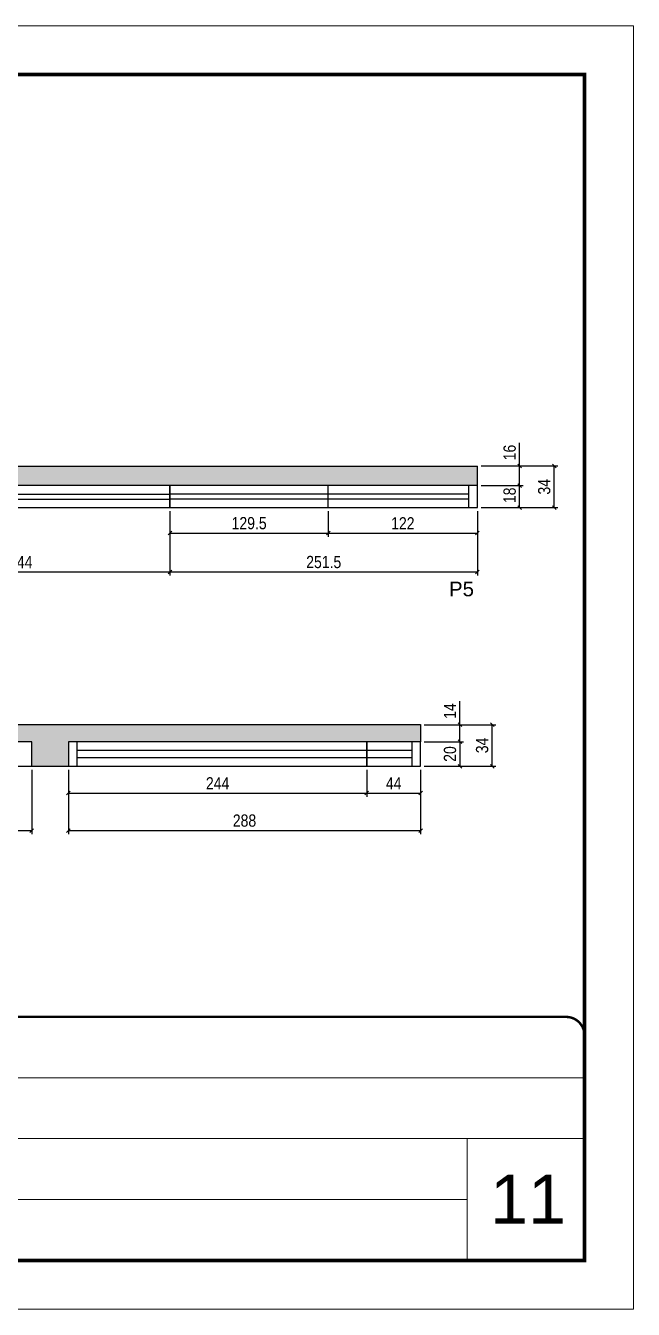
# Model space of a CAD drawing. Extents: x 3330 to 22105, y 1197 to 30204.
# Drawn here: x 7501 to 7998, y 26466 to 27516 of the extents above; entities that cross this region are included whole.
import ezdxf

# ---------------------------------------------------------------- set-up
doc = ezdxf.new("R2010")
doc.units = 0
doc.linetypes.add('CONTINUO', pattern=[0])
doc.linetypes.add('DASHED', pattern=[0.75, 0.5, -0.25])
for name, color, linetype in [('5', 5, 'Continuous'), ('COTA', 241, 'Continuous'), ('Painéis', 200, 'Continuous'), ('SARR_2.2x7', 40, 'Continuous')]:
    doc.layers.add(name, color=color, linetype=linetype)
for name, color, linetype, lineweight in [('CARIMBO', 255, 'Continuous', 9), ('Folhas', 255, 'Continuous', 9), ('SARRAFO DE PRESSAO', 251, 'DASHED', 9)]:
    doc.layers.add(name, color=color, linetype=linetype, lineweight=lineweight)
doc.styles.add('ARIAL', font='arial.ttf')
doc.styles.add('COTA TECNICA', font='techl___.ttf', dxfattribs={"height": 10})
doc.styles.get("Standard").update_dxf_attribs({"font": 'arial.ttf'})
doc.dimstyles.new('PAINEL', dxfattribs={"dimtxt": 10, "dimasz": 3, "dimexe": 3, "dimexo": 3, "dimgap": 3, "dimtad": 1, "dimdec": 1, "dimzin": 12, "dimdsep": 46, "dimtxsty": 'COTA TECNICA', "dimblk1": 'OBLIQUE', "dimblk2": 'OBLIQUE', "dimsah": 1, "dimcen": 0.9, "dimclrd": 4, "dimclre": 4, "dimclrt": 240, "dimadec": 1, "dimazin": 3, "dimtfac": 1, "dimtdec": 1, "dimtmove": 0, "dimatfit": 3, "dimfxl": 1, "dimtolj": 1, "dimtzin": 12, "dimarcsym": 0})

# ---------------------------------------------------------------- blocks, each defined once
blk = doc.blocks.new('9999999999')
at = {"color": 30, "linetype": 'CONTINUO'}
for p, q in [((98564.6, 34379.6), (99584, 34379.6)), ((98564.6, 34329.8), (99488, 34329.8)), ((99584, 34329.8), (99488, 34329.8)), ((99488, 34329.8), (99488, 34230.2)), ((98564.6, 34280), (99488, 34280))]:
    blk.add_line(p, q, dxfattribs=at)
at = {"color": 30, "linetype": 'CONTINUO', "const_width": 2}
blk.add_lwpolyline([(99584, 34230.2), (99584, 34414.4, 0.414214), (99569, 34429.4), (98229, 34429.4, 0.414214), (98214, 34414.4), (98214, 34245.2, 0.414214), (98229, 34230.2), (99584, 34230.2)], format="xyb", dxfattribs=at)
at = {"layer": 'Folhas'}
blk.add_lwpolyline([(98139, 34190.2), (99624, 34190.2), (99624, 35240.2), (98139, 35240.2)], close=True, dxfattribs=at)
at = {"layer": 'Folhas', "color": 30, "const_width": 3}
blk.add_lwpolyline([(98214, 34230.2), (99584, 34230.2), (99584, 35200.2), (98214, 35200.2)], close=True, dxfattribs=at)
blk = doc.blocks.new('_Oblique')
at = {"color": 0, "linetype": 'ByBlock', "lineweight": -2}
blk.add_line((-0.5, -0.5), (0.5, 0.5), dxfattribs=at)
blk = doc.blocks.new('*D1859')
at = {"layer": 'COTA', "color": 4, "linetype": 'ByBlock', "lineweight": -2, "transparency": 16777216}
for p, q in [((7375.2, 27118.8), (7375.2, 27066.1)), ((7619.2, 27118.8), (7619.2, 27066.1)), ((7375.2, 27069.1), (7619.2, 27069.1))]:
    blk.add_line(p, q, dxfattribs=at)
at = {"layer": 'Defpoints', "color": 0, "linetype": 'ByBlock', "transparency": 16777216}
for p in [(7375.2, 27121.8), (7619.2, 27121.8), (7619.2, 27069.1)]:
    blk.add_point(p, dxfattribs=at)
at = {"layer": 'COTA', "color": 4, "linetype": 'ByBlock', "lineweight": -2, "transparency": 16777216, "xscale": 3, "yscale": 3, "zscale": 3, "rotation": 180}
blk.add_blockref('_Oblique', (7375.2, 27069.1), dxfattribs=at)
at = {"layer": 'COTA', "color": 4, "linetype": 'ByBlock', "lineweight": -2, "transparency": 16777216, "xscale": 3, "yscale": 3, "zscale": 3}
blk.add_blockref('_Oblique', (7619.2, 27069.1), dxfattribs=at)
at = {"layer": 'COTA', "color": 240, "linetype": 'ByBlock', "transparency": 16777216, "insert": (7497.2, 27077.2), "char_height": 10, "attachment_point": 5, "style": 'COTA TECNICA'}
blk.add_mtext('\\A1;244', dxfattribs=at)
blk = doc.blocks.new('*D1860')
at = {"layer": 'COTA', "color": 4, "linetype": 'ByBlock', "lineweight": -2, "transparency": 16777216}
for p, q in [((7619.2, 27118.8), (7619.2, 27066.1)), ((7870.7, 27118.8), (7870.7, 27066.1)), ((7619.2, 27069.1), (7870.7, 27069.1))]:
    blk.add_line(p, q, dxfattribs=at)
at = {"layer": 'Defpoints', "color": 0, "linetype": 'ByBlock', "transparency": 16777216}
for p in [(7619.2, 27121.8), (7870.7, 27121.8), (7870.7, 27069.1)]:
    blk.add_point(p, dxfattribs=at)
at = {"layer": 'COTA', "color": 4, "linetype": 'ByBlock', "lineweight": -2, "transparency": 16777216, "xscale": 3, "yscale": 3, "zscale": 3, "rotation": 180}
blk.add_blockref('_Oblique', (7619.2, 27069.1), dxfattribs=at)
at = {"layer": 'COTA', "color": 4, "linetype": 'ByBlock', "lineweight": -2, "transparency": 16777216, "xscale": 3, "yscale": 3, "zscale": 3}
blk.add_blockref('_Oblique', (7870.7, 27069.1), dxfattribs=at)
at = {"layer": 'COTA', "color": 240, "linetype": 'ByBlock', "transparency": 16777216, "insert": (7745, 27077.2), "char_height": 10, "attachment_point": 5, "style": 'COTA TECNICA'}
blk.add_mtext('\\A1;251.5', dxfattribs=at)
blk = doc.blocks.new('*D1861')
at = {"layer": 'COTA', "color": 4, "linetype": 'ByBlock', "lineweight": -2, "transparency": 16777216}
for p, q in [((7619.2, 27118.8), (7619.2, 27097.9)), ((7748.7, 27118.8), (7748.7, 27097.9)), ((7619.2, 27100.9), (7748.7, 27100.9))]:
    blk.add_line(p, q, dxfattribs=at)
at = {"layer": 'Defpoints', "color": 0, "linetype": 'ByBlock', "transparency": 16777216}
for p in [(7619.2, 27121.8), (7748.7, 27121.8), (7748.7, 27100.9)]:
    blk.add_point(p, dxfattribs=at)
at = {"layer": 'COTA', "color": 4, "linetype": 'ByBlock', "lineweight": -2, "transparency": 16777216, "xscale": 3, "yscale": 3, "zscale": 3, "rotation": 180}
blk.add_blockref('_Oblique', (7619.2, 27100.9), dxfattribs=at)
at = {"layer": 'COTA', "color": 4, "linetype": 'ByBlock', "lineweight": -2, "transparency": 16777216, "xscale": 3, "yscale": 3, "zscale": 3}
blk.add_blockref('_Oblique', (7748.7, 27100.9), dxfattribs=at)
at = {"layer": 'COTA', "color": 240, "linetype": 'ByBlock', "transparency": 16777216, "insert": (7684, 27109), "char_height": 10, "attachment_point": 5, "style": 'COTA TECNICA'}
blk.add_mtext('\\A1;129.5', dxfattribs=at)
blk = doc.blocks.new('*D1862')
at = {"layer": 'COTA', "color": 4, "linetype": 'ByBlock', "lineweight": -2, "transparency": 16777216}
for p, q in [((7748.7, 27118.8), (7748.7, 27097.9)), ((7870.7, 27118.8), (7870.7, 27097.9)), ((7748.7, 27100.9), (7870.7, 27100.9))]:
    blk.add_line(p, q, dxfattribs=at)
at = {"layer": 'Defpoints', "color": 0, "linetype": 'ByBlock', "transparency": 16777216}
for p in [(7748.7, 27121.8), (7870.7, 27121.8), (7870.7, 27100.9)]:
    blk.add_point(p, dxfattribs=at)
at = {"layer": 'COTA', "color": 4, "linetype": 'ByBlock', "lineweight": -2, "transparency": 16777216, "xscale": 3, "yscale": 3, "zscale": 3, "rotation": 180}
blk.add_blockref('_Oblique', (7748.7, 27100.9), dxfattribs=at)
at = {"layer": 'COTA', "color": 4, "linetype": 'ByBlock', "lineweight": -2, "transparency": 16777216, "xscale": 3, "yscale": 3, "zscale": 3}
blk.add_blockref('_Oblique', (7870.7, 27100.9), dxfattribs=at)
at = {"layer": 'COTA', "color": 240, "linetype": 'ByBlock', "transparency": 16777216, "insert": (7809.7, 27108.9), "char_height": 10, "attachment_point": 5, "style": 'COTA TECNICA'}
blk.add_mtext('\\A1;122', dxfattribs=at)
blk = doc.blocks.new('*D1863')
at = {"layer": 'COTA', "color": 4, "linetype": 'ByBlock', "lineweight": -2, "transparency": 16777216}
for p, q in [((7873.7, 27139.8), (7908.2, 27139.8)), ((7905.2, 27121.8), (7905.2, 27139.8)), ((7873.7, 27121.8), (7908.2, 27121.8))]:
    blk.add_line(p, q, dxfattribs=at)
at = {"layer": 'Defpoints', "color": 0, "linetype": 'ByBlock', "transparency": 16777216}
for p in [(7870.7, 27139.8), (7905.2, 27139.8), (7870.7, 27121.8)]:
    blk.add_point(p, dxfattribs=at)
at = {"layer": 'COTA', "color": 4, "linetype": 'ByBlock', "lineweight": -2, "transparency": 16777216, "xscale": 3, "yscale": 3, "zscale": 3}
for p, rotation in [((7905.2, 27139.8), 90), ((7905.2, 27121.8), 270)]:
    blk.add_blockref('_Oblique', p, dxfattribs=dict(at, rotation=rotation))
at = {"layer": 'COTA', "color": 240, "linetype": 'ByBlock', "transparency": 16777216, "insert": (7897.1, 27131.8), "char_height": 10, "attachment_point": 5, "rotation": 90, "style": 'COTA TECNICA'}
blk.add_mtext('\\A1;18', dxfattribs=at)
blk = doc.blocks.new('*D1864')
at = {"layer": 'COTA', "color": 4, "linetype": 'ByBlock', "lineweight": -2, "transparency": 16777216}
for p, q in [((7905.2, 27155.8), (7905.2, 27174.8)), ((7873.7, 27155.8), (7908.2, 27155.8)), ((7905.2, 27139.8), (7905.2, 27155.8)), ((7873.7, 27139.8), (7908.2, 27139.8))]:
    blk.add_line(p, q, dxfattribs=at)
at = {"layer": 'Defpoints', "color": 0, "linetype": 'ByBlock', "transparency": 16777216}
for p in [(7870.7, 27155.8), (7905.2, 27155.8), (7870.7, 27139.8)]:
    blk.add_point(p, dxfattribs=at)
at = {"layer": 'COTA', "color": 4, "linetype": 'ByBlock', "lineweight": -2, "transparency": 16777216, "xscale": 3, "yscale": 3, "zscale": 3}
for p, rotation in [((7905.2, 27155.8), 90), ((7905.2, 27139.8), 270)]:
    blk.add_blockref('_Oblique', p, dxfattribs=dict(at, rotation=rotation))
at = {"layer": 'COTA', "color": 240, "linetype": 'ByBlock', "transparency": 16777216, "insert": (7897.1, 27166.8), "char_height": 10, "attachment_point": 5, "rotation": 90, "style": 'COTA TECNICA'}
blk.add_mtext('\\A1;16', dxfattribs=at)
blk = doc.blocks.new('*D1865')
at = {"layer": 'COTA', "color": 4, "linetype": 'ByBlock', "lineweight": -2, "transparency": 16777216}
for p, q in [((7873.7, 27155.8), (7936.6, 27155.8)), ((7933.6, 27121.8), (7933.6, 27155.8)), ((7873.7, 27121.8), (7936.6, 27121.8))]:
    blk.add_line(p, q, dxfattribs=at)
at = {"layer": 'Defpoints', "color": 0, "linetype": 'ByBlock', "transparency": 16777216}
for p in [(7870.7, 27155.8), (7933.6, 27155.8), (7870.7, 27121.8)]:
    blk.add_point(p, dxfattribs=at)
at = {"layer": 'COTA', "color": 4, "linetype": 'ByBlock', "lineweight": -2, "transparency": 16777216, "xscale": 3, "yscale": 3, "zscale": 3}
for p, rotation in [((7933.6, 27155.8), 90), ((7933.6, 27121.8), 270)]:
    blk.add_blockref('_Oblique', p, dxfattribs=dict(at, rotation=rotation))
at = {"layer": 'COTA', "color": 240, "linetype": 'ByBlock', "transparency": 16777216, "insert": (7925.4, 27138.8), "char_height": 10, "attachment_point": 5, "rotation": 90, "style": 'COTA TECNICA'}
blk.add_mtext('\\A1;34', dxfattribs=at)
blk = doc.blocks.new('*D1882')
at = {"layer": 'COTA', "color": 4, "linetype": 'ByBlock', "lineweight": -2, "transparency": 16777216}
for p, q in [((7406.7, 26907.2), (7406.7, 26854.6)), ((7506.2, 26907.2), (7506.2, 26854.6)), ((7406.7, 26857.6), (7506.2, 26857.6))]:
    blk.add_line(p, q, dxfattribs=at)
at = {"layer": 'Defpoints', "color": 0, "linetype": 'ByBlock', "transparency": 16777216}
for p in [(7406.7, 26910.2), (7506.2, 26910.2), (7506.2, 26857.6)]:
    blk.add_point(p, dxfattribs=at)
at = {"layer": 'COTA', "color": 4, "linetype": 'ByBlock', "lineweight": -2, "transparency": 16777216, "xscale": 3, "yscale": 3, "zscale": 3, "rotation": 180}
blk.add_blockref('_Oblique', (7406.7, 26857.6), dxfattribs=at)
at = {"layer": 'COTA', "color": 4, "linetype": 'ByBlock', "lineweight": -2, "transparency": 16777216, "xscale": 3, "yscale": 3, "zscale": 3}
blk.add_blockref('_Oblique', (7506.2, 26857.6), dxfattribs=at)
at = {"layer": 'COTA', "color": 240, "linetype": 'ByBlock', "transparency": 16777216, "insert": (7456.5, 26865.8), "char_height": 10, "attachment_point": 5, "style": 'COTA TECNICA'}
blk.add_mtext('\\A1;99.5', dxfattribs=at)
blk = doc.blocks.new('*D1883')
at = {"layer": 'COTA', "color": 4, "linetype": 'ByBlock', "lineweight": -2, "transparency": 16777216}
for p, q in [((7536.2, 26907.2), (7536.2, 26885.2)), ((7780.2, 26907.2), (7780.2, 26885.2)), ((7536.2, 26888.2), (7780.2, 26888.2))]:
    blk.add_line(p, q, dxfattribs=at)
at = {"layer": 'Defpoints', "color": 0, "linetype": 'ByBlock', "transparency": 16777216}
for p in [(7536.2, 26910.2), (7780.2, 26910.2), (7780.2, 26888.2)]:
    blk.add_point(p, dxfattribs=at)
at = {"layer": 'COTA', "color": 4, "linetype": 'ByBlock', "lineweight": -2, "transparency": 16777216, "xscale": 3, "yscale": 3, "zscale": 3, "rotation": 180}
blk.add_blockref('_Oblique', (7536.2, 26888.2), dxfattribs=at)
at = {"layer": 'COTA', "color": 4, "linetype": 'ByBlock', "lineweight": -2, "transparency": 16777216, "xscale": 3, "yscale": 3, "zscale": 3}
blk.add_blockref('_Oblique', (7780.2, 26888.2), dxfattribs=at)
at = {"layer": 'COTA', "color": 240, "linetype": 'ByBlock', "transparency": 16777216, "insert": (7658.2, 26896.2), "char_height": 10, "attachment_point": 5, "style": 'COTA TECNICA'}
blk.add_mtext('\\A1;244', dxfattribs=at)
blk = doc.blocks.new('*D1884')
at = {"layer": 'COTA', "color": 4, "linetype": 'ByBlock', "lineweight": -2, "transparency": 16777216}
for p, q in [((7780.2, 26907.2), (7780.2, 26885.2)), ((7824.2, 26907.2), (7824.2, 26885.2)), ((7780.2, 26888.2), (7824.2, 26888.2))]:
    blk.add_line(p, q, dxfattribs=at)
at = {"layer": 'Defpoints', "color": 0, "linetype": 'ByBlock', "transparency": 16777216}
for p in [(7780.2, 26910.2), (7824.2, 26910.2), (7824.2, 26888.2)]:
    blk.add_point(p, dxfattribs=at)
at = {"layer": 'COTA', "color": 4, "linetype": 'ByBlock', "lineweight": -2, "transparency": 16777216, "xscale": 3, "yscale": 3, "zscale": 3, "rotation": 180}
blk.add_blockref('_Oblique', (7780.2, 26888.2), dxfattribs=at)
at = {"layer": 'COTA', "color": 4, "linetype": 'ByBlock', "lineweight": -2, "transparency": 16777216, "xscale": 3, "yscale": 3, "zscale": 3}
blk.add_blockref('_Oblique', (7824.2, 26888.2), dxfattribs=at)
at = {"layer": 'COTA', "color": 240, "linetype": 'ByBlock', "transparency": 16777216, "insert": (7802.2, 26896.2), "char_height": 10, "attachment_point": 5, "style": 'COTA TECNICA'}
blk.add_mtext('\\A1;44', dxfattribs=at)
blk = doc.blocks.new('*D1885')
at = {"layer": 'COTA', "color": 4, "linetype": 'ByBlock', "lineweight": -2, "transparency": 16777216}
for p, q in [((7536.2, 26907.2), (7536.2, 26854.6)), ((7824.2, 26907.2), (7824.2, 26854.6)), ((7536.2, 26857.6), (7824.2, 26857.6))]:
    blk.add_line(p, q, dxfattribs=at)
at = {"layer": 'Defpoints', "color": 0, "linetype": 'ByBlock', "transparency": 16777216}
for p in [(7536.2, 26910.2), (7824.2, 26910.2), (7824.2, 26857.6)]:
    blk.add_point(p, dxfattribs=at)
at = {"layer": 'COTA', "color": 4, "linetype": 'ByBlock', "lineweight": -2, "transparency": 16777216, "xscale": 3, "yscale": 3, "zscale": 3, "rotation": 180}
blk.add_blockref('_Oblique', (7536.2, 26857.6), dxfattribs=at)
at = {"layer": 'COTA', "color": 4, "linetype": 'ByBlock', "lineweight": -2, "transparency": 16777216, "xscale": 3, "yscale": 3, "zscale": 3}
blk.add_blockref('_Oblique', (7824.2, 26857.6), dxfattribs=at)
at = {"layer": 'COTA', "color": 240, "linetype": 'ByBlock', "transparency": 16777216, "insert": (7680.2, 26865.7), "char_height": 10, "attachment_point": 5, "style": 'COTA TECNICA'}
blk.add_mtext('\\A1;288', dxfattribs=at)
blk = doc.blocks.new('*D1886')
at = {"layer": 'COTA', "color": 4, "linetype": 'ByBlock', "lineweight": -2, "transparency": 16777216}
for p, q in [((7827.2, 26930.2), (7859.4, 26930.2)), ((7856.4, 26930.2), (7856.4, 26910.2)), ((7827.2, 26910.2), (7859.4, 26910.2))]:
    blk.add_line(p, q, dxfattribs=at)
at = {"layer": 'Defpoints', "color": 0, "linetype": 'ByBlock', "transparency": 16777216}
for p in [(7824.2, 26930.2), (7824.2, 26910.2), (7856.4, 26910.2)]:
    blk.add_point(p, dxfattribs=at)
at = {"layer": 'COTA', "color": 4, "linetype": 'ByBlock', "lineweight": -2, "transparency": 16777216, "xscale": 3, "yscale": 3, "zscale": 3}
for p, rotation in [((7856.4, 26930.2), 90), ((7856.4, 26910.2), 270)]:
    blk.add_blockref('_Oblique', p, dxfattribs=dict(at, rotation=rotation))
at = {"layer": 'COTA', "color": 240, "linetype": 'ByBlock', "transparency": 16777216, "insert": (7848.3, 26920.2), "char_height": 10, "attachment_point": 5, "rotation": 90, "style": 'COTA TECNICA'}
blk.add_mtext('\\A1;20', dxfattribs=at)
blk = doc.blocks.new('*D1887')
at = {"layer": 'COTA', "color": 4, "linetype": 'ByBlock', "lineweight": -2, "transparency": 16777216}
for p, q in [((7856.4, 26944.2), (7856.4, 26963.4)), ((7827.2, 26944.2), (7859.4, 26944.2)), ((7856.4, 26930.2), (7856.4, 26944.2)), ((7827.2, 26930.2), (7859.4, 26930.2))]:
    blk.add_line(p, q, dxfattribs=at)
at = {"layer": 'Defpoints', "color": 0, "linetype": 'ByBlock', "transparency": 16777216}
for p in [(7824.2, 26944.2), (7856.4, 26944.2), (7824.2, 26930.2)]:
    blk.add_point(p, dxfattribs=at)
at = {"layer": 'COTA', "color": 4, "linetype": 'ByBlock', "lineweight": -2, "transparency": 16777216, "xscale": 3, "yscale": 3, "zscale": 3}
for p, rotation in [((7856.4, 26944.2), 90), ((7856.4, 26930.2), 270)]:
    blk.add_blockref('_Oblique', p, dxfattribs=dict(at, rotation=rotation))
at = {"layer": 'COTA', "color": 240, "linetype": 'ByBlock', "transparency": 16777216, "insert": (7848.3, 26955.3), "char_height": 10, "attachment_point": 5, "rotation": 90, "style": 'COTA TECNICA'}
blk.add_mtext('\\A1;14', dxfattribs=at)
blk = doc.blocks.new('*D1888')
at = {"layer": 'COTA', "color": 4, "linetype": 'ByBlock', "lineweight": -2, "transparency": 16777216}
for p, q in [((7827.2, 26944.2), (7885.8, 26944.2)), ((7882.8, 26910.2), (7882.8, 26944.2)), ((7827.2, 26910.2), (7885.8, 26910.2))]:
    blk.add_line(p, q, dxfattribs=at)
at = {"layer": 'Defpoints', "color": 0, "linetype": 'ByBlock', "transparency": 16777216}
for p in [(7824.2, 26944.2), (7882.8, 26944.2), (7824.2, 26910.2)]:
    blk.add_point(p, dxfattribs=at)
at = {"layer": 'COTA', "color": 4, "linetype": 'ByBlock', "lineweight": -2, "transparency": 16777216, "xscale": 3, "yscale": 3, "zscale": 3}
for p, rotation in [((7882.8, 26944.2), 90), ((7882.8, 26910.2), 270)]:
    blk.add_blockref('_Oblique', p, dxfattribs=dict(at, rotation=rotation))
at = {"layer": 'COTA', "color": 240, "linetype": 'ByBlock', "transparency": 16777216, "insert": (7874.6, 26927.2), "char_height": 10, "attachment_point": 5, "rotation": 90, "style": 'COTA TECNICA'}
blk.add_mtext('\\A1;34', dxfattribs=at)

msp = doc.modelspace()

# ---------------------------------------------------------------- hatches: boundary and pattern name
at = {"layer": 'COTA', "linetype": 'ByBlock'}
h = msp.add_hatch(dxfattribs=at)
h.set_pattern_fill('AR-CONC', color=256, scale=0.03)
h.set_pattern_definition([(50, (-125691.2733, -5429.082), (5.46554007, -0.47817257), [0.5715, -6.2865]), (355, (-125691.273, -5429.082), (-1.05730264, 5.73170536), [0.4572, -5.02921753]), (100.4514447, (-125690.818, -5429.122), (4.40823741, 5.25353256), [0.48570026, -5.34270734]), (46.1842, (-125691.273, -5427.558), (8.13237123, -1.26126984), [0.85725, -9.42975]), (96.6355576, (-125690.5956, -5427.663), (7.122124, 7.42278374), [0.7285507, -8.01406824]), (351.184151, (-125691.273, -5427.558), (7.122124, 7.42278374), [0.685799, -7.54379196]), (21, (-125690.5113, -5427.939), (4.54843174, -3.06795595), [0.5715, -6.2865]), (326, (-125690.511, -5427.939), (1.85406085, 5.52563898), [0.4572, -5.0292]), (71.451445, (-125690.132, -5428.195), (6.40249258, 2.45768307), [0.48570026, -5.34269813]), (37.5, (-125691.2733, -5429.0821), (0.092658098, 2.536651166), [0, -4.96824, 0, -5.1054, 0, -5.04825]), (7.5, (-125691.2733, -5429.0821), (2.004589875, 3.005417245), [0, -2.91084, 0, -4.85394, 0, -1.92405]), (327.5, (-125692.9725, -5429.0821), (4.067717855, -0.17186232), [0, -1.905, 0, -5.9436, 0, -7.8867]), (317.5, (-125693.7345, -5429.082), (4.44387544, 0.76279473), [0, -2.4765, 0, -3.94716, 0, -5.6007])])
h.paths.add_polyline_path([(7345.21, 27121.76), (7375.21, 27121.76), (7375.21, 27139.76), (7619.21, 27139.76), (7870.71, 27139.76), (7870.71, 27155.76), (6637.71, 27155.76), (6637.71, 27139.76), (6881.71, 27139.76), (6970.21, 27139.76), (6970.21, 27121.76), (7000.21, 27121.76), (7000.21, 27139.76), (7244.21, 27139.76), (7345.21, 27139.76)])
h = msp.add_hatch(dxfattribs=at)
h.set_pattern_fill('AR-CONC', color=256, scale=0.03)
h.set_pattern_definition([(50, (-125690.2733, -5427.082), (5.46554007, -0.47817257), [0.5715, -6.2865]), (355, (-125690.273, -5427.082), (-1.05730264, 5.73170536), [0.4572, -5.02921753]), (100.4514447, (-125689.818, -5427.122), (4.40823741, 5.25353256), [0.48570026, -5.34270734]), (46.1842, (-125690.273, -5425.558), (8.13237123, -1.26126984), [0.85725, -9.42975]), (96.6355576, (-125689.5956, -5425.663), (7.122124, 7.42278374), [0.7285507, -8.01406824]), (351.184151, (-125690.273, -5425.558), (7.122124, 7.42278374), [0.685799, -7.54379196]), (21, (-125689.5113, -5425.939), (4.54843174, -3.06795595), [0.5715, -6.2865]), (326, (-125689.511, -5425.939), (1.85406085, 5.52563898), [0.4572, -5.0292]), (71.451445, (-125689.132, -5426.195), (6.40249258, 2.45768307), [0.48570026, -5.34269813]), (37.5, (-125690.2733, -5427.0821), (0.092658098, 2.536651166), [0, -4.96824, 0, -5.1054, 0, -5.04825]), (7.5, (-125690.2733, -5427.0821), (2.004589875, 3.005417245), [0, -2.91084, 0, -4.85394, 0, -1.92405]), (327.5, (-125691.9725, -5427.0821), (4.067717855, -0.17186232), [0, -1.905, 0, -5.9436, 0, -7.8867]), (317.5, (-125692.7345, -5427.082), (4.44387544, 0.76279473), [0, -2.4765, 0, -3.94716, 0, -5.6007])])
h.paths.add_polyline_path([(6637.71, 26944.25), (6637.71, 26932.25), (6881.71, 26932.25), (7132.71, 26932.25), (7132.71, 26910.25), (7162.71, 26910.25), (7162.71, 26930.25), (7406.71, 26930.25), (7506.21, 26930.25), (7506.21, 26910.25), (7536.21, 26910.25), (7536.21, 26930.25), (7780.21, 26930.25), (7824.21, 26930.25), (7824.21, 26944.25)])

# ---------------------------------------------------------------- linework, layer by layer
for p, q in [((6637.71, 27155.76), (7870.71, 27155.76)), ((7870.71, 27139.76), (7870.71, 27155.76)), ((6637.71, 26944.25), (7824.21, 26944.25)), ((7824.21, 26944.25), (7824.21, 26930.25)), ((7506.21, 26910.25), (7536.21, 26910.25))]:
    msp.add_line(p, q, dxfattribs=at)
at = {"layer": 'Painéis', "linetype": 'Continuous'}
msp.add_line((7748.71, 27121.76), (7748.71, 27139.76), dxfattribs=at)
for points in [[(7375.21, 27121.76), (7619.21, 27121.76), (7619.21, 27139.76), (7375.21, 27139.76)], [(7619.21, 27121.76), (7870.71, 27121.76), (7870.71, 27139.76), (7619.21, 27139.76)], [(7406.71, 26910.25), (7506.21, 26910.25), (7506.21, 26930.25), (7406.71, 26930.25)], [(7536.21, 26910.25), (7780.21, 26910.25), (7780.21, 26930.25), (7536.21, 26930.25)], [(7780.21, 26910.25), (7824.21, 26910.25), (7824.21, 26930.25), (7780.21, 26930.25)]]:
    msp.add_lwpolyline(points, close=True, dxfattribs=at)
at = {"layer": 'SARR_2.2x7', "linetype": 'Continuous'}
for p, q in [((7382.21, 27132.76), (7619.21, 27132.76)), ((7863.71, 27132.76), (7619.21, 27132.76)), ((7863.71, 27121.76), (7863.71, 27139.76)), ((7382.21, 27128.76), (7619.21, 27128.76)), ((7863.71, 27128.76), (7619.21, 27128.76)), ((7543.21, 26910.25), (7543.21, 26930.25)), ((7543.21, 26923.25), (7817.21, 26923.25)), ((7817.21, 26910.25), (7817.21, 26930.25)), ((7543.21, 26917.25), (7817.21, 26917.25))]:
    msp.add_line(p, q, dxfattribs=at)

# ---------------------------------------------------------------- block references
at = {"layer": 'SARRAFO DE PRESSAO', "color": 6, "linetype": 'ByBlock'}
msp.add_blockref('9999999999', (-91625.75, -7724.23), dxfattribs=at)

# ---------------------------------------------------------------- texts
at = {"layer": '5', "linetype": 'Continuous'}
msp.add_text('P5', height=12, rotation=0.00004, dxfattribs=at).set_placement((7847.41, 27049.23))
at = {"layer": 'CARIMBO', "style": 'ARIAL'}
msp.add_text('11', height=40, dxfattribs=at).set_placement((7881.09, 26536.12))

# ---------------------------------------------------------------- dimensions: what is measured, and where the dimension line sits
at = {"layer": 'COTA', "linetype": 'ByBlock'}
for base, p1, p2, picture, middle in [((7905.16, 27155.76), (7870.71, 27139.76), (7870.71, 27155.76), '*D1864', (7897.05, 27166.77)), ((7933.63, 27155.76), (7870.71, 27121.76), (7870.71, 27155.76), '*D1865', (7925.41, 27138.76)), ((7856.42, 26944.25), (7824.21, 26930.25), (7824.21, 26944.25), '*D1887', (7848.35, 26955.31)), ((7882.77, 26944.25), (7824.21, 26910.25), (7824.21, 26944.25), '*D1888', (7874.55, 26927.25))]:
    dim = msp.add_linear_dim(base=base, p1=p1, p2=p2, angle=90, dimstyle='PAINEL', dxfattribs=at)
    dim.commit()
    dim.dimension.update_dxf_attribs({"geometry": picture, "text_midpoint": middle})
for base, p1, p2, picture, middle in [((7905.16, 27139.76), (7870.71, 27121.76), (7870.71, 27139.76), '*D1863', (7905.16, 27131.76)), ((7856.42, 26910.25), (7824.21, 26930.25), (7824.21, 26910.25), '*D1886', (7856.42, 26920.25))]:
    dim = msp.add_linear_dim(base=base, p1=p1, p2=p2, angle=90, dimstyle='PAINEL', dxfattribs=at)
    dim.commit()
    dim.dimension.update_dxf_attribs({"geometry": picture, "text_midpoint": middle, "dimtype": 160})
for base, p1, p2, picture, middle in [((7619.21, 27069.13), (7375.21, 27121.76), (7619.21, 27121.76), '*D1859', (7497.21, 27077.2)), ((7870.71, 27069.13), (7619.21, 27121.76), (7870.71, 27121.76), '*D1860', (7744.96, 27077.24)), ((7748.71, 27100.89), (7619.21, 27121.76), (7748.71, 27121.76), '*D1861', (7683.96, 27109.02)), ((7506.21, 26857.61), (7406.71, 26910.25), (7506.21, 26910.25), '*D1882', (7456.46, 26865.75)), ((7780.21, 26888.15), (7536.21, 26910.25), (7780.21, 26910.25), '*D1883', (7658.21, 26896.23)), ((7824.21, 26857.61), (7536.21, 26910.25), (7824.21, 26910.25), '*D1885', (7680.21, 26865.71)), ((7824.21, 26888.15), (7780.21, 26910.25), (7824.21, 26910.25), '*D1884', (7802.21, 26896.23))]:
    dim = msp.add_linear_dim(base=base, p1=p1, p2=p2, dimstyle='PAINEL', dxfattribs=at)
    dim.commit()
    dim.dimension.update_dxf_attribs({"geometry": picture, "text_midpoint": middle})
dim = msp.add_linear_dim(base=(7870.71, 27100.89), p1=(7748.71, 27121.76), p2=(7870.71, 27121.76), dimstyle='PAINEL', override={"dimtmove": 1}, dxfattribs=at)
dim.commit()
dim.dimension.update_dxf_attribs({"geometry": '*D1862', "text_midpoint": (7809.71, 27108.94)})

doc.saveas('drawing.dxf')
